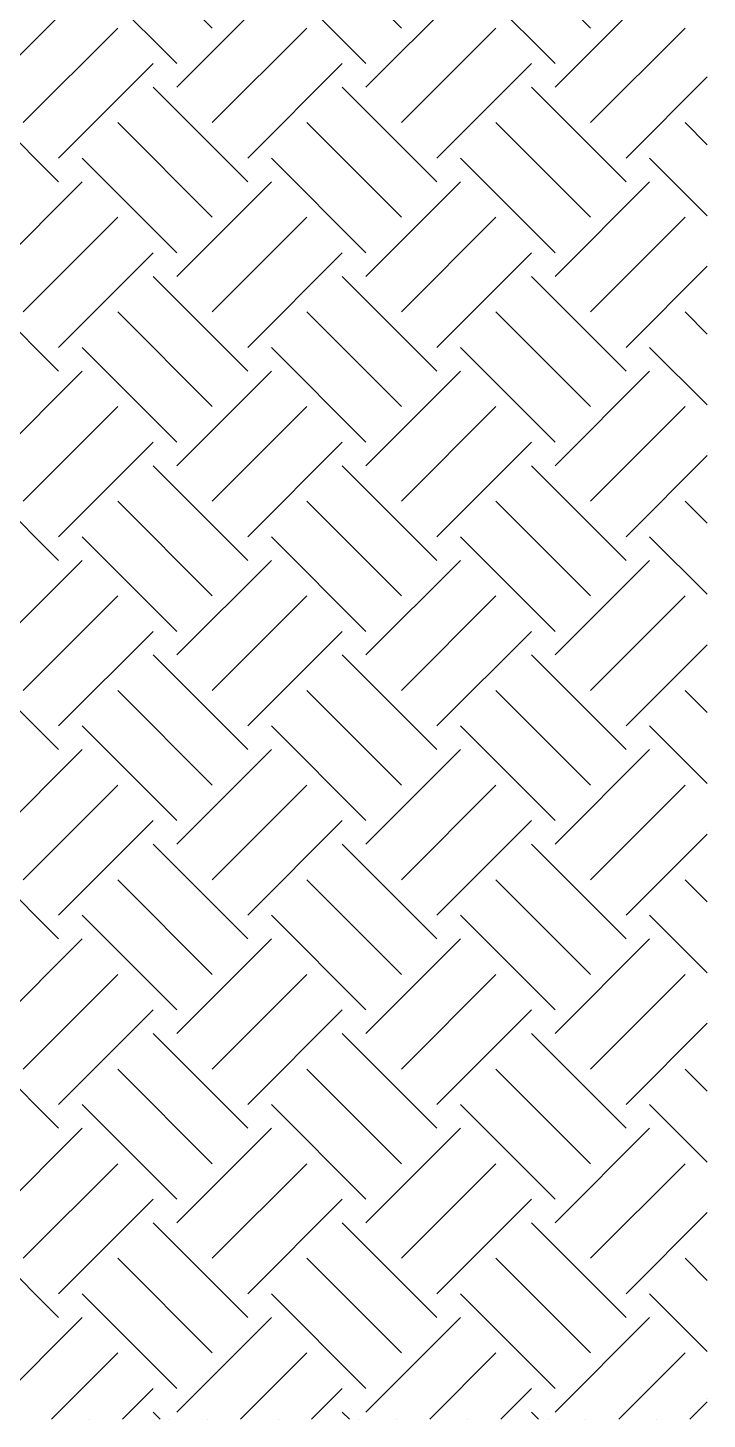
# Model space of a CAD drawing. Extents: x 0 to 119, y 0 to 84.
# Drawn here: x 57.95 to 59.22, y 25.377 to 27.976 of the extents above; entities that cross this region are included whole.
import ezdxf

# ---------------------------------------------------------------- set-up
doc = ezdxf.new("R2010")
doc.units = 0
doc.header["$MEASUREMENT"] = 0
doc.layers.add('1', color=3, linetype='CONTINUOUS')

msp = doc.modelspace()

# ---------------------------------------------------------------- linework, layer by layer
at = {"layer": '1', "color": 3, "linetype": 'Continuous'}
for p, q in [((58.295181, 27.975428), (58.118404, 28.152205)), ((58.648734, 27.975428), (58.471957, 28.152205)), ((59.002287, 27.975428), (58.825511, 28.152205)), ((58.228889, 27.909137), (58.052113, 28.085913)), ((58.582443, 27.909137), (58.405666, 28.085913)), ((58.935996, 27.909137), (58.759219, 28.085913)), ((57.875336, 27.864942), (58.052113, 28.041719)), ((58.228889, 27.864942), (58.405666, 28.041719)), ((58.582443, 27.864942), (58.759219, 28.041719)), ((58.935996, 27.864942), (59.112773, 28.041719)), ((57.941627, 27.798651), (58.118404, 27.975428)), ((58.295181, 27.798651), (58.471957, 27.975428)), ((58.648734, 27.798651), (58.825511, 27.975428)), ((59.002287, 27.798651), (59.179064, 27.975428)), ((58.007918, 27.73236), (58.184695, 27.909137)), ((58.361472, 27.73236), (58.538249, 27.909137)), ((58.715025, 27.73236), (58.891802, 27.909137)), ((59.220299, 27.889999), (59.220299, 27.889999)), ((58.007918, 27.688166), (57.831142, 27.864942)), ((58.361472, 27.688166), (58.184695, 27.864942)), ((58.715025, 27.688166), (58.538249, 27.864942)), ((59.068579, 27.688166), (58.891802, 27.864942)), ((59.068579, 27.73236), (59.220299, 27.88408)), ((58.295181, 27.621874), (58.118404, 27.798651)), ((58.648734, 27.621874), (58.471957, 27.798651)), ((59.002287, 27.621874), (58.825511, 27.798651)), ((59.220299, 27.757416), (59.179064, 27.798651)), ((58.228889, 27.555583), (58.052113, 27.73236)), ((58.582443, 27.555583), (58.405666, 27.73236)), ((58.935996, 27.555583), (58.759219, 27.73236)), ((59.220299, 27.624834), (59.112773, 27.73236)), ((57.875336, 27.511389), (58.052113, 27.688166)), ((58.228889, 27.511389), (58.405666, 27.688166)), ((58.582443, 27.511389), (58.759219, 27.688166)), ((58.935996, 27.511389), (59.112773, 27.688166)), ((57.941627, 27.445098), (58.118404, 27.621874)), ((58.295181, 27.445098), (58.471957, 27.621874)), ((58.648734, 27.445098), (58.825511, 27.621874)), ((59.002287, 27.445098), (59.179064, 27.621874)), ((58.007918, 27.378806), (58.184695, 27.555583)), ((58.361472, 27.378806), (58.538249, 27.555583)), ((58.715025, 27.378806), (58.891802, 27.555583)), ((59.068579, 27.378806), (59.220299, 27.530527)), ((59.220299, 27.536446), (59.220299, 27.536446)), ((58.007918, 27.334612), (57.831142, 27.511389)), ((58.361472, 27.334612), (58.184695, 27.511389)), ((58.715025, 27.334612), (58.538249, 27.511389)), ((59.068579, 27.334612), (58.891802, 27.511389)), ((58.295181, 27.268321), (58.118404, 27.445098)), ((58.648734, 27.268321), (58.471957, 27.445098)), ((59.002287, 27.268321), (58.825511, 27.445098)), ((59.220299, 27.403863), (59.179064, 27.445098)), ((58.228889, 27.20203), (58.052113, 27.378806)), ((58.582443, 27.20203), (58.405666, 27.378806)), ((58.935996, 27.20203), (58.759219, 27.378806)), ((59.220299, 27.271281), (59.112773, 27.378806)), ((57.875336, 27.157836), (58.052113, 27.334612)), ((58.228889, 27.157836), (58.405666, 27.334612)), ((58.582443, 27.157836), (58.759219, 27.334612)), ((58.935996, 27.157836), (59.112773, 27.334612)), ((57.941627, 27.091544), (58.118404, 27.268321)), ((58.295181, 27.091544), (58.471957, 27.268321)), ((58.648734, 27.091544), (58.825511, 27.268321)), ((59.002287, 27.091544), (59.179064, 27.268321)), ((58.007918, 27.025253), (58.184695, 27.20203)), ((58.361472, 27.025253), (58.538249, 27.20203)), ((58.715025, 27.025253), (58.891802, 27.20203)), ((59.068579, 27.025253), (59.220299, 27.176973)), ((59.220299, 27.182892), (59.220299, 27.182892)), ((58.007918, 26.981059), (57.831142, 27.157836)), ((58.361472, 26.981059), (58.184695, 27.157836)), ((58.715025, 26.981059), (58.538249, 27.157836)), ((59.068579, 26.981059), (58.891802, 27.157836)), ((58.295181, 26.914768), (58.118404, 27.091544)), ((58.648734, 26.914768), (58.471957, 27.091544)), ((59.002287, 26.914768), (58.825511, 27.091544)), ((59.220299, 27.05031), (59.179064, 27.091544)), ((58.228889, 26.848476), (58.052113, 27.025253)), ((58.582443, 26.848476), (58.405666, 27.025253)), ((58.935996, 26.848476), (58.759219, 27.025253)), ((59.220299, 26.917727), (59.112773, 27.025253)), ((57.875336, 26.804282), (58.052113, 26.981059)), ((58.228889, 26.804282), (58.405666, 26.981059)), ((58.582443, 26.804282), (58.759219, 26.981059)), ((58.935996, 26.804282), (59.112773, 26.981059)), ((57.941627, 26.737991), (58.118404, 26.914768)), ((58.295181, 26.737991), (58.471957, 26.914768)), ((58.648734, 26.737991), (58.825511, 26.914768)), ((59.002287, 26.737991), (59.179064, 26.914768)), ((58.007918, 26.6717), (58.184695, 26.848476)), ((58.361472, 26.6717), (58.538249, 26.848476)), ((58.715025, 26.6717), (58.891802, 26.848476)), ((59.068579, 26.6717), (59.220299, 26.82342)), ((59.220299, 26.829339), (59.220299, 26.829339)), ((58.007918, 26.627506), (57.831142, 26.804282)), ((58.361472, 26.627506), (58.184695, 26.804282)), ((58.715025, 26.627506), (58.538249, 26.804282)), ((59.068579, 26.627506), (58.891802, 26.804282)), ((58.295181, 26.561214), (58.118404, 26.737991)), ((58.648734, 26.561214), (58.471957, 26.737991)), ((59.002287, 26.561214), (58.825511, 26.737991)), ((59.220299, 26.696756), (59.179064, 26.737991)), ((58.228889, 26.494923), (58.052113, 26.6717)), ((58.582443, 26.494923), (58.405666, 26.6717)), ((58.935996, 26.494923), (58.759219, 26.6717)), ((59.220299, 26.564174), (59.112773, 26.6717)), ((57.875336, 26.450729), (58.052113, 26.627506)), ((58.228889, 26.450729), (58.405666, 26.627506)), ((58.582443, 26.450729), (58.759219, 26.627506)), ((58.935996, 26.450729), (59.112773, 26.627506)), ((57.941627, 26.384438), (58.118404, 26.561214)), ((58.295181, 26.384438), (58.471957, 26.561214)), ((58.648734, 26.384438), (58.825511, 26.561214)), ((59.002287, 26.384438), (59.179064, 26.561214)), ((58.007918, 26.318146), (58.184695, 26.494923)), ((58.361472, 26.318146), (58.538249, 26.494923)), ((58.715025, 26.318146), (58.891802, 26.494923)), ((59.068579, 26.318146), (59.220299, 26.469866)), ((59.220299, 26.475785), (59.220299, 26.475785)), ((58.007918, 26.273952), (57.831142, 26.450729)), ((58.361472, 26.273952), (58.184695, 26.450729)), ((58.715025, 26.273952), (58.538249, 26.450729)), ((59.068579, 26.273952), (58.891802, 26.450729)), ((58.295181, 26.207661), (58.118404, 26.384438)), ((58.648734, 26.207661), (58.471957, 26.384438)), ((59.002287, 26.207661), (58.825511, 26.384438)), ((59.220299, 26.343203), (59.179064, 26.384438)), ((58.228889, 26.14137), (58.052113, 26.318146)), ((58.582443, 26.14137), (58.405666, 26.318146)), ((58.935996, 26.14137), (58.759219, 26.318146)), ((59.220299, 26.21062), (59.112773, 26.318146)), ((57.875336, 26.097175), (58.052113, 26.273952)), ((58.228889, 26.097175), (58.405666, 26.273952)), ((58.582443, 26.097175), (58.759219, 26.273952)), ((58.935996, 26.097175), (59.112773, 26.273952)), ((57.941627, 26.030884), (58.118404, 26.207661)), ((58.295181, 26.030884), (58.471957, 26.207661)), ((58.648734, 26.030884), (58.825511, 26.207661)), ((59.002287, 26.030884), (59.179064, 26.207661)), ((58.007918, 25.964593), (58.184695, 26.14137)), ((58.361472, 25.964593), (58.538249, 26.14137)), ((58.715025, 25.964593), (58.891802, 26.14137)), ((59.220299, 26.122232), (59.220299, 26.122232)), ((58.007918, 25.920399), (57.831142, 26.097175)), ((58.361472, 25.920399), (58.184695, 26.097175)), ((58.715025, 25.920399), (58.538249, 26.097175)), ((59.068579, 25.920399), (58.891802, 26.097175)), ((59.068579, 25.964593), (59.220299, 26.116313)), ((58.295181, 25.854107), (58.118404, 26.030884)), ((58.648734, 25.854107), (58.471957, 26.030884)), ((59.002287, 25.854107), (58.825511, 26.030884)), ((59.220299, 25.989649), (59.179064, 26.030884)), ((58.228889, 25.787816), (58.052113, 25.964593)), ((58.582443, 25.787816), (58.405666, 25.964593)), ((58.935996, 25.787816), (58.759219, 25.964593)), ((59.220299, 25.857067), (59.112773, 25.964593)), ((57.875336, 25.743622), (58.052113, 25.920399)), ((58.228889, 25.743622), (58.405666, 25.920399)), ((58.582443, 25.743622), (58.759219, 25.920399)), ((58.935996, 25.743622), (59.112773, 25.920399)), ((57.941627, 25.677331), (58.118404, 25.854107)), ((58.295181, 25.677331), (58.471957, 25.854107)), ((58.648734, 25.677331), (58.825511, 25.854107)), ((59.002287, 25.677331), (59.179064, 25.854107)), ((58.007918, 25.61104), (58.184695, 25.787816)), ((58.361472, 25.61104), (58.538249, 25.787816)), ((58.715025, 25.61104), (58.891802, 25.787816)), ((59.068579, 25.61104), (59.220299, 25.76276)), ((59.220299, 25.768679), (59.220299, 25.768679)), ((58.007918, 25.566845), (57.831142, 25.743622)), ((58.361472, 25.566845), (58.184695, 25.743622)), ((58.715025, 25.566845), (58.538249, 25.743622)), ((59.068579, 25.566845), (58.891802, 25.743622)), ((58.295181, 25.500554), (58.118404, 25.677331)), ((58.648734, 25.500554), (58.471957, 25.677331)), ((59.002287, 25.500554), (58.825511, 25.677331)), ((59.220299, 25.636096), (59.179064, 25.677331)), ((58.228889, 25.434263), (58.052113, 25.61104)), ((58.582443, 25.434263), (58.405666, 25.61104)), ((58.935996, 25.434263), (58.759219, 25.61104)), ((59.220299, 25.503514), (59.112773, 25.61104)), ((57.875336, 25.390069), (58.052113, 25.566845)), ((58.228889, 25.390069), (58.405666, 25.566845)), ((58.582443, 25.390069), (58.759219, 25.566845)), ((58.935996, 25.390069), (59.112773, 25.566845)), ((57.994732, 25.376882), (58.118404, 25.500554)), ((58.348286, 25.376882), (58.471957, 25.500554)), ((58.701839, 25.376882), (58.825511, 25.500554)), ((59.055392, 25.376882), (59.179064, 25.500554)), ((58.127315, 25.376882), (58.184695, 25.434263)), ((58.480868, 25.376882), (58.538249, 25.434263)), ((58.834421, 25.376882), (58.891802, 25.434263)), ((59.187975, 25.376882), (59.220299, 25.409206)), ((59.220299, 25.415125), (59.220299, 25.415125)), ((58.065299, 25.376882), (58.065299, 25.376882)), ((58.197881, 25.376882), (58.184695, 25.390069)), ((58.215703, 25.376882), (58.215703, 25.376882)), ((58.28627, 25.376882), (58.28627, 25.376882)), ((58.418852, 25.376882), (58.418852, 25.376882)), ((58.551435, 25.376882), (58.538249, 25.390069)), ((58.569256, 25.376882), (58.569256, 25.376882)), ((58.639823, 25.376882), (58.639823, 25.376882)), ((58.772406, 25.376882), (58.772406, 25.376882)), ((58.904988, 25.376882), (58.891802, 25.390069)), ((58.92281, 25.376882), (58.92281, 25.376882)), ((58.993377, 25.376882), (58.993377, 25.376882)), ((59.125959, 25.376882), (59.125959, 25.376882))]:
    msp.add_line(p, q, dxfattribs=at)

doc.saveas('drawing.dxf')
